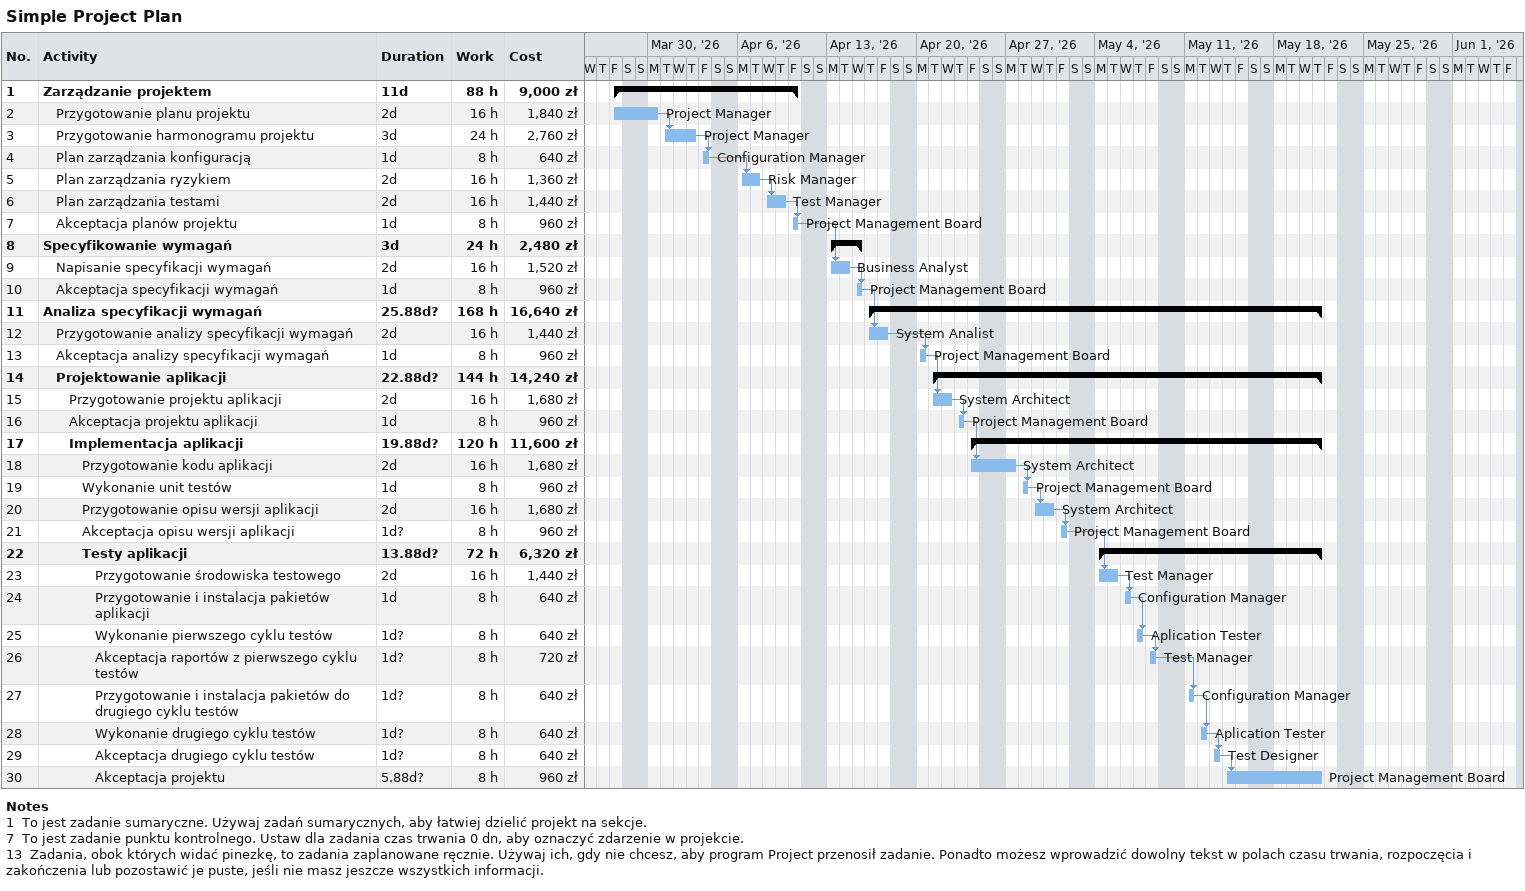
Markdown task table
Simple Project Plan

| ID | Level | Task | Duration | Start | Finish | Predecessors | Resources | Work (h) | Cost (zł) |
|---|---|---|---|---|---|---|---|---|---|
| 1 | 1 | **Zarządzanie projektem** | 11d | 2026-03-27 | 2026-04-10 |  |  | 88 | 9000 |
| 2 | 2 | Przygotowanie planu projektu | 2d | 2026-03-27 | 2026-03-30 |  | Project Manager | 16 | 1840 |
| 3 | 2 | Przygotowanie harmonogramu projektu | 3d | 2026-03-31 | 2026-04-02 | 2 | Project Manager | 24 | 2760 |
| 4 | 2 | Plan zarządzania konfiguracją | 1d | 2026-04-03 | 2026-04-03 | 3 | Configuration Manager | 8 | 640 |
| 5 | 2 | Plan zarządzania ryzykiem | 2d | 2026-04-06 | 2026-04-07 | 4 | Risk Manager | 16 | 1360 |
| 6 | 2 | Plan zarządzania testami | 2d | 2026-04-08 | 2026-04-09 | 5 | Test Manager | 16 | 1440 |
| 7 | 2 | Akceptacja planów projektu | 1d | 2026-04-10 | 2026-04-10 | 6 | Project Management Board | 8 | 960 |
| 8 | 1 | **Specyfikowanie wymagań** | 3d | 2026-04-13 | 2026-04-15 |  |  | 24 | 2480 |
| 9 | 2 | Napisanie specyfikacji wymagań | 2d | 2026-04-13 | 2026-04-14 | 7 | Business Analyst | 16 | 1520 |
| 10 | 2 | Akceptacja specyfikacji wymagań | 1d | 2026-04-15 | 2026-04-15 | 9 | Project Management Board | 8 | 960 |
| 11 | 1 | **Analiza specyfikacji wymagań** | 25.88d? | 2026-04-16 | 2026-05-21 |  |  | 168 | 16640 |
| 12 | 2 | Przygotowanie analizy specyfikacji wymagań | 2d | 2026-04-16 | 2026-04-17 | 10 | System Analist | 16 | 1440 |
| 13 | 2 | Akceptacja analizy specyfikacji wymagań | 1d | 2026-04-20 | 2026-04-20 | 12 | Project Management Board | 8 | 960 |
| 14 | 2 | **Projektowanie aplikacji** | 22.88d? | 2026-04-21 | 2026-05-21 |  |  | 144 | 14240 |
| 15 | 3 | Przygotowanie projektu aplikacji | 2d | 2026-04-21 | 2026-04-22 | 13 | System Architect | 16 | 1680 |
| 16 | 3 | Akceptacja projektu aplikacji | 1d | 2026-04-23 | 2026-04-23 | 15 | Project Management Board | 8 | 960 |
| 17 | 3 | **Implementacja aplikacji** | 19.88d? | 2026-04-24 | 2026-05-21 |  |  | 120 | 11600 |
| 18 | 4 | Przygotowanie kodu aplikacji | 2d | 2026-04-24 | 2026-04-27 | 16 | System Architect | 16 | 1680 |
| 19 | 4 | Wykonanie unit testów | 1d | 2026-04-28 | 2026-04-28 | 18 | Project Management Board | 8 | 960 |
| 20 | 4 | Przygotowanie opisu wersji aplikacji | 2d | 2026-04-29 | 2026-04-30 | 19 | System Architect | 16 | 1680 |
| 21 | 4 | Akceptacja opisu wersji aplikacji | 1d? | 2026-05-01 | 2026-05-01 | 20 | Project Management Board | 8 | 960 |
| 22 | 4 | **Testy aplikacji** | 13.88d? | 2026-05-04 | 2026-05-21 |  |  | 72 | 6320 |
| 23 | 5 | Przygotowanie środowiska testowego | 2d | 2026-05-04 | 2026-05-05 | 21 | Test Manager | 16 | 1440 |
| 24 | 5 | Przygotowanie i instalacja pakietów aplikacji | 1d | 2026-05-06 | 2026-05-06 | 23 | Configuration Manager | 8 | 640 |
| 25 | 5 | Wykonanie pierwszego cyklu testów | 1d? | 2026-05-07 | 2026-05-07 | 24 | Aplication Tester | 8 | 640 |
| 26 | 5 | Akceptacja raportów z pierwszego cyklu testów | 1d? | 2026-05-08 | 2026-05-08 | 25 | Test Manager | 8 | 720 |
| 27 | 5 | Przygotowanie i instalacja pakietów do drugiego cyklu testów | 1d? | 2026-05-11 | 2026-05-11 | 26 | Configuration Manager | 8 | 640 |
| 28 | 5 | Wykonanie drugiego cyklu testów | 1d? | 2026-05-12 | 2026-05-12 | 27 | Aplication Tester | 8 | 640 |
| 29 | 5 | Akceptacja drugiego cyklu testów | 1d? | 2026-05-13 | 2026-05-13 | 28 | Test Designer | 8 | 640 |
| 30 | 5 | Akceptacja projektu | 5.88d? | 2026-05-14 | 2026-05-21 | 29 | Project Management Board | 8 | 960 |

Notes
- 1: To jest zadanie sumaryczne. Używaj zadań sumarycznych, aby łatwiej dzielić projekt na sekcje.
- 7: To jest zadanie punktu kontrolnego. Ustaw dla zadania czas trwania 0 dn, aby oznaczyć zdarzenie w projekcie.
- 13: Zadania, obok których widać pinezkę, to zadania zaplanowane ręcznie. Używaj ich, gdy nie chcesz, aby program Project przenosił zadanie. Ponadto możesz wprowadzić dowolny tekst w polach czasu trwania, rozpoczęcia i zakończenia lub pozostawić je puste, jeśli nie masz jeszcze wszystkich informacji.
